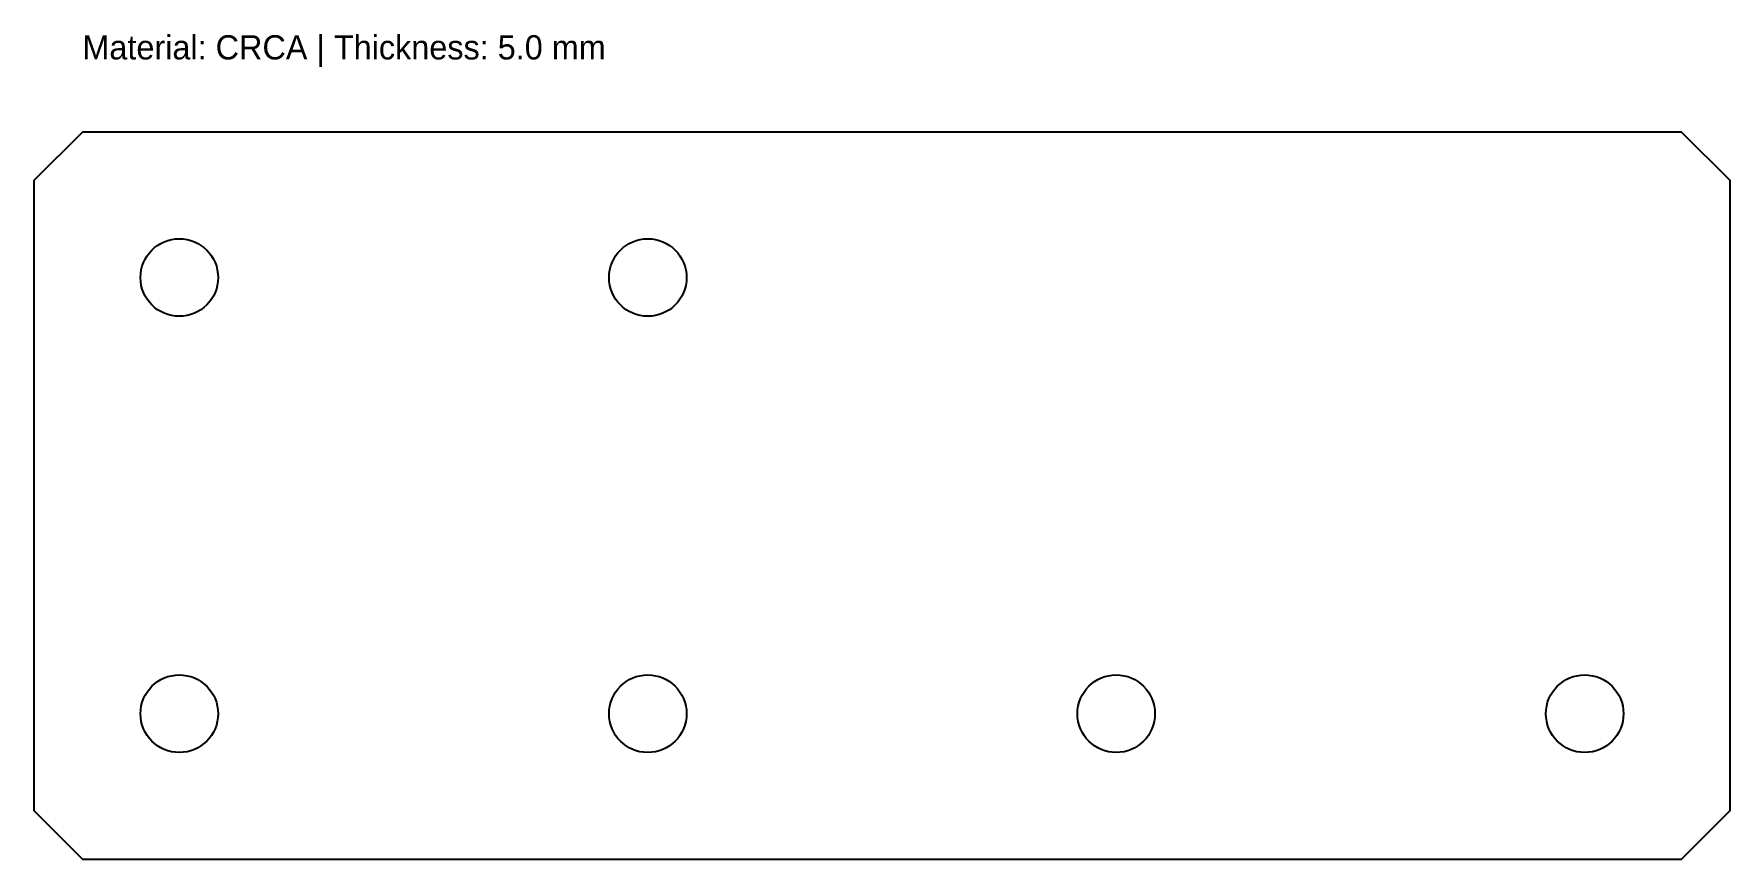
# Model space of a CAD drawing. Header units: metres. Extents: x 0 to 350, y 0 to 170.
import ezdxf

# ---------------------------------------------------------------- set-up
doc = ezdxf.new("R2010")
doc.units = ezdxf.units.M

msp = doc.modelspace()

# ---------------------------------------------------------------- linework, layer by layer
at = {"layer": 'CUTOUTS'}
for centre in [(30, 120), (126.67, 120), (30, 30), (126.67, 30), (223.33, 30), (320, 30)]:
    msp.add_circle(centre, 8, dxfattribs=at)
at = {"layer": 'PROFILE'}
msp.add_lwpolyline([(10, 0), (340, 0), (350, 10), (350, 140), (340, 150), (10, 150), (0, 140), (0, 10)], close=True, dxfattribs=at)

# ---------------------------------------------------------------- texts
at = {"layer": 'NOTES'}
msp.add_text('Material: CRCA | Thickness: 5.0 mm', height=5, dxfattribs=at).set_placement((10, 165))

doc.saveas('drawing.dxf')
